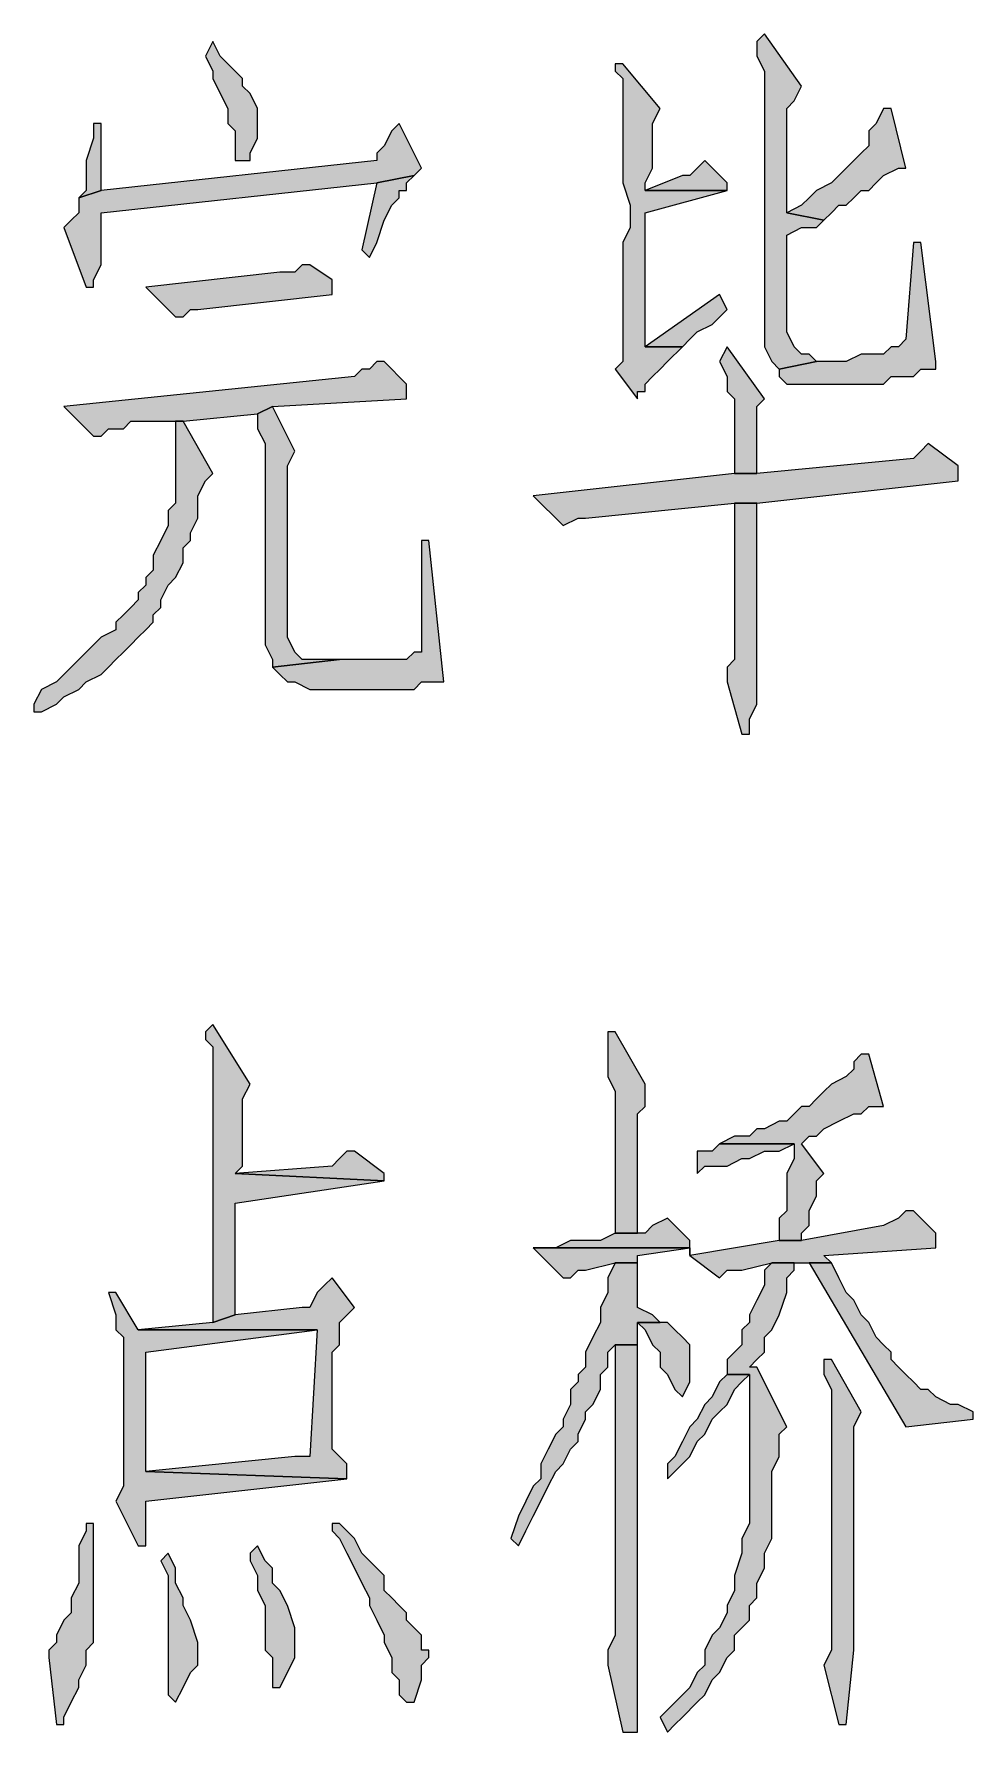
# Model space of a CAD drawing. Header units: millimetres. Extents: x 24 to 410, y 10 to 282.
# Drawn here: x 279.23 to 284.56, y 38.69 to 48.34 of the extents above; entities that cross this region are included whole.
import ezdxf

# ---------------------------------------------------------------- set-up
doc = ezdxf.new("R2010")
doc.units = ezdxf.units.MM

msp = doc.modelspace()

# ---------------------------------------------------------------- hatches: boundary and pattern name
h = msp.add_hatch(color=7)
h.dxf.hatch_style = 2
h.paths.add_polyline_path([(280.246667, 48.302333), (280.204333, 48.217667), (280.246667, 48.133), (280.246667, 48.090667), (280.289, 48.006), (280.331333, 47.921333), (280.331333, 47.836667), (280.373667, 47.794333), (280.373667, 47.625), (280.458333, 47.625), (280.458333, 47.667333), (280.500667, 47.752), (280.500667, 47.921333), (280.458333, 48.006), (280.416, 48.048333), (280.416, 48.090667), (280.373667, 48.133), (280.289, 48.217667)])
h = msp.add_hatch(color=7)
h.dxf.hatch_style = 2
h.paths.add_polyline_path([(283.379333, 48.344667), (283.337, 48.302333), (283.337, 48.217667), (283.379333, 48.133), (283.379333, 46.566667), (283.421667, 46.482), (283.464, 46.439667), (283.675667, 46.482), (283.633333, 46.524333), (283.591, 46.524333), (283.548667, 46.566667), (283.506333, 46.651333), (283.506333, 47.201667), (283.591, 47.244), (283.675667, 47.244), (283.718, 47.286333), (283.506333, 47.328667), (283.506333, 47.921333), (283.548667, 47.963667), (283.591, 48.048333)])
h = msp.add_hatch(color=7)
h.dxf.hatch_style = 2
h.paths.add_polyline_path([(282.575, 48.175333), (282.532667, 48.175333), (282.532667, 48.133), (282.575, 48.090667), (282.575, 47.498), (282.617333, 47.371), (282.617333, 47.244), (282.575, 47.159333), (282.575, 46.482), (282.532667, 46.439667), (282.659667, 46.270333), (282.659667, 46.312667), (282.702, 46.312667), (282.702, 46.355), (282.744333, 46.397333), (282.786667, 46.439667), (282.829, 46.482), (282.913667, 46.566667), (282.702, 46.566667), (282.702, 46.609), (282.702, 47.328667), (283.167667, 47.455667), (282.702, 47.455667), (282.702, 47.498), (282.744333, 47.582667), (282.744333, 47.836667), (282.786667, 47.921333)])
h = msp.add_hatch(color=7)
h.dxf.hatch_style = 2
h.paths.add_polyline_path([(284.099, 47.921333), (284.056667, 47.921333), (284.014333, 47.836667), (283.972, 47.794333), (283.972, 47.709667), (283.929667, 47.667333), (283.845, 47.582667), (283.802667, 47.540333), (283.760333, 47.498), (283.675667, 47.455667), (283.633333, 47.413333), (283.591, 47.371), (283.506333, 47.328667), (283.718, 47.286333), (283.760333, 47.328667), (283.802667, 47.371), (283.845, 47.371), (283.887333, 47.413333), (283.929667, 47.455667), (283.972, 47.455667), (284.014333, 47.498), (284.056667, 47.540333), (284.141333, 47.582667), (284.183667, 47.582667)])
h = msp.add_hatch(color=7)
h.dxf.hatch_style = 2
h.paths.add_polyline_path([(281.305, 47.836667), (281.262667, 47.794333), (281.220333, 47.709667), (281.178, 47.667333), (281.178, 47.625), (279.611667, 47.455667), (279.484667, 47.413333), (279.484667, 47.328667), (279.442333, 47.286333), (279.4, 47.244), (279.527, 46.905333), (279.569333, 46.905333), (279.569333, 46.947667), (279.611667, 47.032333), (279.611667, 47.328667), (281.178, 47.498), (281.389667, 47.540333), (281.432, 47.582667)])
h = msp.add_hatch(color=7)
h.dxf.hatch_style = 2
h.paths.add_polyline_path([(279.611667, 47.836667), (279.569333, 47.836667), (279.569333, 47.752), (279.527, 47.625), (279.527, 47.455667), (279.484667, 47.413333), (279.611667, 47.455667)])
h = msp.add_hatch(color=7)
h.dxf.hatch_style = 2
h.paths.add_polyline_path([(283.040667, 47.625), (282.998333, 47.582667), (282.956, 47.540333), (282.913667, 47.540333), (282.702, 47.455667), (283.167667, 47.455667), (283.167667, 47.498)])
h = msp.add_hatch(color=7)
h.dxf.hatch_style = 2
h.paths.add_polyline_path([(281.389667, 47.540333), (281.178, 47.498), (281.093333, 47.117), (281.135667, 47.074667), (281.178, 47.159333), (281.220333, 47.286333), (281.262667, 47.371), (281.305, 47.413333), (281.305, 47.455667), (281.347333, 47.455667), (281.347333, 47.498)])
h = msp.add_hatch(color=7)
h.dxf.hatch_style = 2
h.paths.add_polyline_path([(284.268333, 47.159333), (284.226, 47.159333), (284.183667, 46.609), (284.141333, 46.566667), (284.099, 46.566667), (284.056667, 46.524333), (283.929667, 46.524333), (283.845, 46.482), (283.675667, 46.482), (283.464, 46.439667), (283.464, 46.397333), (283.506333, 46.355), (284.056667, 46.355), (284.099, 46.397333), (284.226, 46.397333), (284.268333, 46.439667), (284.353, 46.439667), (284.353, 46.482)])
h = msp.add_hatch(color=7)
h.dxf.hatch_style = 2
h.paths.add_polyline_path([(280.797, 47.032333), (280.754667, 47.032333), (280.712333, 46.99), (280.627667, 46.99), (279.865667, 46.905333), (280.035, 46.736), (280.077333, 46.736), (280.119667, 46.778333), (280.162, 46.778333), (280.924, 46.863), (280.924, 46.947667)])
h = msp.add_hatch(color=7)
h.dxf.hatch_style = 2
h.paths.add_polyline_path([(283.125333, 46.863), (282.702, 46.566667), (282.913667, 46.566667), (282.956, 46.609), (282.998333, 46.651333), (283.083, 46.693667), (283.167667, 46.778333)])
h = msp.add_hatch(color=7)
h.dxf.hatch_style = 2
h.paths.add_polyline_path([(283.167667, 46.566667), (283.125333, 46.482), (283.167667, 46.397333), (283.167667, 46.312667), (283.21, 46.270333), (283.21, 45.847), (283.337, 45.847), (283.337, 46.228), (283.379333, 46.270333)])
h = msp.add_hatch(color=7)
h.dxf.hatch_style = 2
h.paths.add_polyline_path([(281.220333, 46.482), (281.178, 46.482), (281.135667, 46.439667), (281.093333, 46.439667), (281.051, 46.397333), (279.4, 46.228), (279.569333, 46.058667), (279.611667, 46.058667), (279.654, 46.101), (279.738667, 46.101), (279.781, 46.143333), (280.077333, 46.143333), (280.500667, 46.185667), (280.585333, 46.228), (281.347333, 46.270333), (281.347333, 46.355)])
h = msp.add_hatch(color=7)
h.dxf.hatch_style = 2
h.paths.add_polyline_path([(280.077333, 46.143333), (280.035, 46.143333), (280.035, 46.058667), (280.035, 45.677667), (279.992667, 45.635333), (279.992667, 45.550667), (279.950333, 45.466), (279.908, 45.381333), (279.908, 45.296667), (279.865667, 45.254333), (279.865667, 45.212), (279.823333, 45.169667), (279.823333, 45.127333), (279.781, 45.085), (279.738667, 45.042667), (279.696333, 45.000333), (279.696333, 44.958), (279.611667, 44.915667), (279.569333, 44.873333), (279.527, 44.831), (279.484667, 44.788667), (279.4, 44.704), (279.357667, 44.661667), (279.273, 44.619333), (279.230667, 44.534667), (279.230667, 44.492333), (279.273, 44.492333), (279.357667, 44.534667), (279.4, 44.577), (279.484667, 44.619333), (279.527, 44.661667), (279.611667, 44.704), (279.654, 44.746333), (279.696333, 44.788667), (279.738667, 44.831), (279.781, 44.873333), (279.823333, 44.915667), (279.865667, 44.958), (279.908, 45.000333), (279.908, 45.042667), (279.950333, 45.085), (279.950333, 45.127333), (279.992667, 45.212), (280.035, 45.254333), (280.077333, 45.339), (280.077333, 45.423667), (280.119667, 45.466), (280.119667, 45.508333), (280.162, 45.593), (280.162, 45.72), (280.204333, 45.804667), (280.246667, 45.847)])
h = msp.add_hatch(color=7)
h.dxf.hatch_style = 2
h.paths.add_polyline_path([(280.585333, 46.228), (280.500667, 46.185667), (280.500667, 46.101), (280.543, 46.016333), (280.543, 44.873333), (280.585333, 44.788667), (280.585333, 44.746333), (280.966333, 44.788667), (280.754667, 44.788667), (280.712333, 44.831), (280.67, 44.915667), (280.67, 45.635333), (280.67, 45.677667), (280.67, 45.889333), (280.712333, 45.974)])
h = msp.add_hatch(color=7)
h.dxf.hatch_style = 2
h.paths.add_polyline_path([(284.310667, 46.016333), (284.268333, 45.974), (284.226, 45.931667), (283.337, 45.847), (283.21, 45.847), (282.067, 45.72), (282.236333, 45.550667), (282.321, 45.593), (282.363333, 45.593), (283.21, 45.677667), (283.337, 45.677667), (284.48, 45.804667), (284.48, 45.889333)])
h = msp.add_hatch(color=7)
h.dxf.hatch_style = 2
h.paths.add_polyline_path([(283.337, 45.677667), (283.21, 45.677667), (283.21, 45.635333), (283.21, 44.788667), (283.167667, 44.746333), (283.167667, 44.661667), (283.252333, 44.365333), (283.294667, 44.365333), (283.294667, 44.45), (283.337, 44.534667), (283.337, 44.873333), (283.337, 44.958)])
h = msp.add_hatch(color=7)
h.dxf.hatch_style = 2
h.paths.add_polyline_path([(281.474333, 45.466), (281.432, 45.466), (281.432, 44.831), (281.389667, 44.831), (281.347333, 44.788667), (280.966333, 44.788667), (280.585333, 44.746333), (280.627667, 44.704), (280.67, 44.661667), (280.712333, 44.661667), (280.797, 44.619333), (281.305, 44.619333), (281.389667, 44.619333), (281.432, 44.661667), (281.559, 44.661667)])
h = msp.add_hatch(color=7)
h.dxf.hatch_style = 2
h.paths.add_polyline_path([(280.246667, 42.714333), (280.204333, 42.672), (280.204333, 42.629667), (280.246667, 42.587333), (280.246667, 41.021), (280.373667, 41.063333), (280.373667, 41.698333), (281.220333, 41.825333), (280.373667, 41.867667), (280.416, 41.91), (280.416, 42.206333), (280.416, 42.291), (280.458333, 42.375667)])
h = msp.add_hatch(color=7)
h.dxf.hatch_style = 2
h.paths.add_polyline_path([(282.532667, 42.672), (282.490333, 42.672), (282.490333, 42.629667), (282.490333, 42.418), (282.532667, 42.333333), (282.532667, 41.529), (282.659667, 41.529), (282.659667, 41.783), (282.659667, 41.825333), (282.659667, 42.206333), (282.702, 42.248667), (282.702, 42.375667)])
h = msp.add_hatch(color=7)
h.dxf.hatch_style = 2
h.paths.add_polyline_path([(283.972, 42.545), (283.929667, 42.545), (283.887333, 42.502667), (283.887333, 42.460333), (283.845, 42.418), (283.760333, 42.375667), (283.718, 42.333333), (283.675667, 42.291), (283.633333, 42.248667), (283.591, 42.248667), (283.548667, 42.206333), (283.506333, 42.164), (283.464, 42.164), (283.379333, 42.121667), (283.337, 42.121667), (283.294667, 42.079333), (283.21, 42.079333), (283.125333, 42.037), (283.548667, 42.037), (283.548667, 41.952333), (283.506333, 41.867667), (283.506333, 41.656), (283.464, 41.613667), (283.464, 41.486667), (283.591, 41.486667), (283.591, 41.529), (283.633333, 41.571333), (283.633333, 41.656), (283.675667, 41.740667), (283.675667, 41.825333), (283.718, 41.867667), (283.591, 42.037), (283.633333, 42.079333), (283.675667, 42.079333), (283.718, 42.121667), (283.802667, 42.164), (283.887333, 42.206333), (283.929667, 42.206333), (283.972, 42.248667), (284.056667, 42.248667)])
h = msp.add_hatch(color=7)
h.dxf.hatch_style = 2
h.paths.add_polyline_path([(281.051, 41.994667), (281.008667, 41.994667), (280.966333, 41.952333), (280.924, 41.91), (280.373667, 41.867667), (281.220333, 41.825333), (281.220333, 41.867667)])
h = msp.add_hatch(color=7)
h.dxf.hatch_style = 2
h.paths.add_polyline_path([(283.125333, 42.037), (283.083, 41.994667), (282.998333, 41.994667), (282.998333, 41.867667), (283.040667, 41.91), (283.167667, 41.91), (283.252333, 41.952333), (283.294667, 41.952333), (283.379333, 41.994667), (283.464, 41.994667), (283.548667, 42.037)])
h = msp.add_hatch(color=7)
h.dxf.hatch_style = 2
h.paths.add_polyline_path([(282.829, 41.613667), (282.744333, 41.571333), (282.702, 41.529), (282.532667, 41.529), (282.448, 41.486667), (282.278667, 41.486667), (282.194, 41.444333), (282.067, 41.444333), (282.956, 41.444333), (282.956, 41.402), (282.956, 41.486667)])
h = msp.add_hatch(color=7)
h.dxf.hatch_style = 2
h.paths.add_polyline_path([(284.226, 41.656), (284.183667, 41.656), (284.141333, 41.613667), (284.056667, 41.571333), (283.591, 41.486667), (283.464, 41.486667), (282.956, 41.402), (283.125333, 41.275), (283.167667, 41.317333), (283.252333, 41.317333), (283.421667, 41.359667), (283.760333, 41.359667), (283.718, 41.402), (284.353, 41.444333), (284.353, 41.529)])
h = msp.add_hatch(color=7)
h.dxf.hatch_style = 2
h.paths.add_polyline_path([(282.067, 41.444333), (282.236333, 41.275), (282.278667, 41.275), (282.321, 41.317333), (282.363333, 41.317333), (282.532667, 41.359667), (282.659667, 41.359667), (282.659667, 41.402), (282.956, 41.444333)])
h = msp.add_hatch(color=7)
h.dxf.hatch_style = 2
h.paths.add_polyline_path([(282.659667, 41.359667), (282.532667, 41.359667), (282.490333, 41.275), (282.490333, 41.190333), (282.448, 41.105667), (282.448, 41.021), (282.405667, 40.936333), (282.363333, 40.851667), (282.363333, 40.767), (282.321, 40.724667), (282.321, 40.682333), (282.278667, 40.64), (282.278667, 40.555333), (282.236333, 40.470667), (282.236333, 40.428333), (282.194, 40.386), (282.151667, 40.301333), (282.109333, 40.216667), (282.109333, 40.132), (282.067, 40.089667), (282.024667, 40.005), (281.982333, 39.920333), (281.94, 39.793333), (281.982333, 39.751), (282.024667, 39.835667), (282.067, 39.920333), (282.109333, 40.005), (282.151667, 40.089667), (282.194, 40.174333), (282.236333, 40.216667), (282.278667, 40.301333), (282.321, 40.343667), (282.321, 40.386), (282.363333, 40.470667), (282.363333, 40.513), (282.405667, 40.555333), (282.448, 40.64), (282.448, 40.724667), (282.490333, 40.767), (282.490333, 40.851667), (282.532667, 40.894), (282.659667, 40.894), (282.659667, 41.021), (282.786667, 41.021), (282.744333, 41.063333), (282.659667, 41.105667)])
h = msp.add_hatch(color=7)
h.dxf.hatch_style = 2
h.paths.add_polyline_path([(283.548667, 41.359667), (283.421667, 41.359667), (283.379333, 41.317333), (283.379333, 41.232667), (283.337, 41.148), (283.294667, 41.063333), (283.294667, 41.021), (283.252333, 40.978667), (283.252333, 40.894), (283.21, 40.851667), (283.167667, 40.809333), (283.167667, 40.724667), (283.294667, 40.724667), (283.294667, 39.878), (283.252333, 39.793333), (283.252333, 39.708667), (283.21, 39.581667), (283.21, 39.497), (283.167667, 39.412333), (283.167667, 39.37), (283.125333, 39.285333), (283.083, 39.243), (283.040667, 39.158333), (283.040667, 39.073667), (282.998333, 39.031333), (282.956, 38.946667), (282.913667, 38.904333), (282.829, 38.819667), (282.786667, 38.777333), (282.829, 38.692667), (282.871333, 38.735), (282.913667, 38.777333), (282.998333, 38.862), (283.040667, 38.904333), (283.083, 38.989), (283.125333, 39.031333), (283.167667, 39.116), (283.21, 39.158333), (283.21, 39.243), (283.252333, 39.285333), (283.294667, 39.327667), (283.294667, 39.412333), (283.337, 39.454667), (283.337, 39.539333), (283.379333, 39.624), (283.379333, 39.708667), (283.421667, 39.793333), (283.421667, 40.174333), (283.464, 40.259), (283.464, 40.386), (283.506333, 40.428333), (283.337, 40.767), (283.294667, 40.767), (283.337, 40.809333), (283.379333, 40.851667), (283.379333, 40.936333), (283.421667, 40.978667), (283.464, 41.063333), (283.506333, 41.190333), (283.506333, 41.275), (283.548667, 41.317333)])
h = msp.add_hatch(color=7)
h.dxf.hatch_style = 2
h.paths.add_polyline_path([(283.760333, 41.359667), (283.633333, 41.359667), (284.183667, 40.428333), (284.564667, 40.470667), (284.564667, 40.513), (284.48, 40.555333), (284.437667, 40.555333), (284.353, 40.597667), (284.310667, 40.64), (284.268333, 40.64), (284.226, 40.682333), (284.183667, 40.724667), (284.141333, 40.767), (284.099, 40.809333), (284.099, 40.851667), (284.056667, 40.894), (284.014333, 40.936333), (283.972, 41.021), (283.929667, 41.063333), (283.887333, 41.148), (283.845, 41.190333), (283.802667, 41.275)])
h = msp.add_hatch(color=7)
h.dxf.hatch_style = 2
h.paths.add_polyline_path([(280.924, 41.275), (280.881667, 41.232667), (280.839333, 41.190333), (280.797, 41.105667), (280.754667, 41.105667), (280.373667, 41.063333), (280.246667, 41.021), (279.823333, 40.978667), (280.839333, 40.978667), (280.797, 40.259), (280.712333, 40.259), (279.865667, 40.174333), (281.008667, 40.132), (281.008667, 40.216667), (280.924, 40.301333), (280.924, 40.851667), (280.966333, 40.894), (280.966333, 40.978667), (280.966333, 41.021), (281.051, 41.105667)])
h = msp.add_hatch(color=7)
h.dxf.hatch_style = 2
h.paths.add_polyline_path([(279.696333, 41.190333), (279.654, 41.190333), (279.696333, 41.063333), (279.696333, 40.978667), (279.738667, 40.936333), (279.738667, 40.089667), (279.696333, 40.005), (279.823333, 39.751), (279.865667, 39.751), (279.865667, 39.793333), (279.865667, 40.005), (281.008667, 40.132), (279.865667, 40.174333), (279.865667, 40.851667), (280.839333, 40.978667), (279.823333, 40.978667)])
h = msp.add_hatch(color=7)
h.dxf.hatch_style = 2
h.paths.add_polyline_path([(282.786667, 41.021), (282.659667, 41.021), (282.702, 40.978667), (282.744333, 40.894), (282.786667, 40.851667), (282.786667, 40.767), (282.829, 40.724667), (282.871333, 40.64), (282.913667, 40.597667), (282.956, 40.682333), (282.956, 40.894), (282.913667, 40.936333), (282.871333, 40.978667), (282.829, 41.021)])
h = msp.add_hatch(color=7)
h.dxf.hatch_style = 2
h.paths.add_polyline_path([(282.659667, 40.894), (282.532667, 40.894), (282.532667, 40.767), (282.532667, 39.243), (282.490333, 39.158333), (282.490333, 39.073667), (282.575, 38.692667), (282.659667, 38.692667)])
h = msp.add_hatch(color=7)
h.dxf.hatch_style = 2
h.paths.add_polyline_path([(283.760333, 40.809333), (283.718, 40.809333), (283.718, 40.724667), (283.760333, 40.64), (283.760333, 39.158333), (283.718, 39.073667), (283.802667, 38.735), (283.845, 38.735), (283.887333, 39.158333), (283.887333, 40.428333), (283.929667, 40.513)])
h = msp.add_hatch(color=7)
h.dxf.hatch_style = 2
h.paths.add_polyline_path([(283.167667, 40.724667), (283.125333, 40.682333), (283.083, 40.597667), (283.040667, 40.555333), (282.998333, 40.470667), (282.956, 40.428333), (282.913667, 40.343667), (282.871333, 40.259), (282.829, 40.216667), (282.829, 40.132), (282.871333, 40.174333), (282.913667, 40.216667), (282.956, 40.259), (282.998333, 40.343667), (283.040667, 40.386), (283.083, 40.470667), (283.125333, 40.513), (283.167667, 40.555333), (283.21, 40.64), (283.252333, 40.682333), (283.294667, 40.724667)])
h = msp.add_hatch(color=7)
h.dxf.hatch_style = 2
h.paths.add_polyline_path([(279.569333, 39.878), (279.527, 39.878), (279.527, 39.835667), (279.484667, 39.751), (279.484667, 39.539333), (279.442333, 39.454667), (279.442333, 39.37), (279.4, 39.327667), (279.357667, 39.243), (279.357667, 39.200667), (279.315333, 39.158333), (279.315333, 39.116), (279.357667, 38.735), (279.4, 38.735), (279.4, 38.777333), (279.442333, 38.862), (279.484667, 38.946667), (279.484667, 38.989), (279.527, 39.073667), (279.527, 39.158333), (279.569333, 39.200667), (279.569333, 39.454667), (279.569333, 39.539333)])
h = msp.add_hatch(color=7)
h.dxf.hatch_style = 2
h.paths.add_polyline_path([(280.966333, 39.878), (280.924, 39.878), (280.924, 39.835667), (280.966333, 39.793333), (281.008667, 39.708667), (281.051, 39.624), (281.093333, 39.539333), (281.135667, 39.454667), (281.135667, 39.412333), (281.178, 39.327667), (281.220333, 39.243), (281.220333, 39.200667), (281.262667, 39.116), (281.262667, 39.031333), (281.305, 38.989), (281.305, 38.904333), (281.347333, 38.862), (281.389667, 38.862), (281.432, 38.989), (281.432, 39.073667), (281.474333, 39.116), (281.474333, 39.158333), (281.432, 39.158333), (281.432, 39.243), (281.347333, 39.327667), (281.347333, 39.37), (281.305, 39.412333), (281.262667, 39.454667), (281.220333, 39.497), (281.220333, 39.581667), (281.135667, 39.666333), (281.093333, 39.708667), (281.051, 39.793333)])
h = msp.add_hatch(color=7)
h.dxf.hatch_style = 2
h.paths.add_polyline_path([(279.992667, 39.708667), (279.950333, 39.666333), (279.992667, 39.581667), (279.992667, 38.904333), (280.035, 38.862), (280.077333, 38.946667), (280.119667, 39.031333), (280.162, 39.073667), (280.162, 39.200667), (280.119667, 39.327667), (280.077333, 39.412333), (280.077333, 39.454667), (280.035, 39.539333), (280.035, 39.624)])
h = msp.add_hatch(color=7)
h.dxf.hatch_style = 2
h.paths.add_polyline_path([(280.500667, 39.751), (280.458333, 39.708667), (280.458333, 39.666333), (280.500667, 39.581667), (280.500667, 39.497), (280.543, 39.412333), (280.543, 39.158333), (280.585333, 39.116), (280.585333, 38.946667), (280.627667, 38.946667), (280.67, 39.031333), (280.712333, 39.116), (280.712333, 39.285333), (280.67, 39.412333), (280.627667, 39.497), (280.585333, 39.539333), (280.585333, 39.624), (280.543, 39.666333)])

# ---------------------------------------------------------------- linework, layer by layer
at = {"color": 7, "lineweight": 0}
for points in [[(280.246667, 48.302333), (280.204333, 48.217667), (280.246667, 48.133), (280.246667, 48.090667), (280.289, 48.006), (280.331333, 47.921333), (280.331333, 47.836667), (280.373667, 47.794333), (280.373667, 47.625), (280.458333, 47.625), (280.458333, 47.667333), (280.500667, 47.752), (280.500667, 47.921333), (280.458333, 48.006), (280.416, 48.048333), (280.416, 48.090667), (280.373667, 48.133), (280.289, 48.217667)], [(283.379333, 48.344667), (283.337, 48.302333), (283.337, 48.217667), (283.379333, 48.133), (283.379333, 46.566667), (283.421667, 46.482), (283.464, 46.439667), (283.675667, 46.482), (283.633333, 46.524333), (283.591, 46.524333), (283.548667, 46.566667), (283.506333, 46.651333), (283.506333, 47.201667), (283.591, 47.244), (283.675667, 47.244), (283.718, 47.286333), (283.506333, 47.328667), (283.506333, 47.921333), (283.548667, 47.963667), (283.591, 48.048333)], [(282.575, 48.175333), (282.532667, 48.175333), (282.532667, 48.133), (282.575, 48.090667), (282.575, 47.498), (282.617333, 47.371), (282.617333, 47.244), (282.575, 47.159333), (282.575, 46.482), (282.532667, 46.439667), (282.659667, 46.270333), (282.659667, 46.312667), (282.702, 46.312667), (282.702, 46.355), (282.744333, 46.397333), (282.786667, 46.439667), (282.829, 46.482), (282.913667, 46.566667), (282.702, 46.566667), (282.702, 46.609), (282.702, 47.328667), (283.167667, 47.455667), (282.702, 47.455667), (282.702, 47.498), (282.744333, 47.582667), (282.744333, 47.836667), (282.786667, 47.921333)], [(284.099, 47.921333), (284.056667, 47.921333), (284.014333, 47.836667), (283.972, 47.794333), (283.972, 47.709667), (283.929667, 47.667333), (283.845, 47.582667), (283.802667, 47.540333), (283.760333, 47.498), (283.675667, 47.455667), (283.633333, 47.413333), (283.591, 47.371), (283.506333, 47.328667), (283.718, 47.286333), (283.760333, 47.328667), (283.802667, 47.371), (283.845, 47.371), (283.887333, 47.413333), (283.929667, 47.455667), (283.972, 47.455667), (284.014333, 47.498), (284.056667, 47.540333), (284.141333, 47.582667), (284.183667, 47.582667)], [(281.305, 47.836667), (281.262667, 47.794333), (281.220333, 47.709667), (281.178, 47.667333), (281.178, 47.625), (279.611667, 47.455667), (279.484667, 47.413333), (279.484667, 47.328667), (279.442333, 47.286333), (279.4, 47.244), (279.527, 46.905333), (279.569333, 46.905333), (279.569333, 46.947667), (279.611667, 47.032333), (279.611667, 47.328667), (281.178, 47.498), (281.389667, 47.540333), (281.432, 47.582667)], [(279.611667, 47.836667), (279.569333, 47.836667), (279.569333, 47.752), (279.527, 47.625), (279.527, 47.455667), (279.484667, 47.413333), (279.611667, 47.455667)], [(283.040667, 47.625), (282.998333, 47.582667), (282.956, 47.540333), (282.913667, 47.540333), (282.702, 47.455667), (283.167667, 47.455667), (283.167667, 47.498)], [(281.389667, 47.540333), (281.178, 47.498), (281.093333, 47.117), (281.135667, 47.074667), (281.178, 47.159333), (281.220333, 47.286333), (281.262667, 47.371), (281.305, 47.413333), (281.305, 47.455667), (281.347333, 47.455667), (281.347333, 47.498)], [(284.268333, 47.159333), (284.226, 47.159333), (284.183667, 46.609), (284.141333, 46.566667), (284.099, 46.566667), (284.056667, 46.524333), (283.929667, 46.524333), (283.845, 46.482), (283.675667, 46.482), (283.464, 46.439667), (283.464, 46.397333), (283.506333, 46.355), (284.056667, 46.355), (284.099, 46.397333), (284.226, 46.397333), (284.268333, 46.439667), (284.353, 46.439667), (284.353, 46.482)], [(280.797, 47.032333), (280.754667, 47.032333), (280.712333, 46.99), (280.627667, 46.99), (279.865667, 46.905333), (280.035, 46.736), (280.077333, 46.736), (280.119667, 46.778333), (280.162, 46.778333), (280.924, 46.863), (280.924, 46.947667)], [(283.125333, 46.863), (282.702, 46.566667), (282.913667, 46.566667), (282.956, 46.609), (282.998333, 46.651333), (283.083, 46.693667), (283.167667, 46.778333)], [(283.167667, 46.566667), (283.125333, 46.482), (283.167667, 46.397333), (283.167667, 46.312667), (283.21, 46.270333), (283.21, 45.847), (283.337, 45.847), (283.337, 46.228), (283.379333, 46.270333)], [(281.220333, 46.482), (281.178, 46.482), (281.135667, 46.439667), (281.093333, 46.439667), (281.051, 46.397333), (279.4, 46.228), (279.569333, 46.058667), (279.611667, 46.058667), (279.654, 46.101), (279.738667, 46.101), (279.781, 46.143333), (280.077333, 46.143333), (280.500667, 46.185667), (280.585333, 46.228), (281.347333, 46.270333), (281.347333, 46.355)], [(280.077333, 46.143333), (280.035, 46.143333), (280.035, 46.058667), (280.035, 45.677667), (279.992667, 45.635333), (279.992667, 45.550667), (279.950333, 45.466), (279.908, 45.381333), (279.908, 45.296667), (279.865667, 45.254333), (279.865667, 45.212), (279.823333, 45.169667), (279.823333, 45.127333), (279.781, 45.085), (279.738667, 45.042667), (279.696333, 45.000333), (279.696333, 44.958), (279.611667, 44.915667), (279.569333, 44.873333), (279.527, 44.831), (279.484667, 44.788667), (279.4, 44.704), (279.357667, 44.661667), (279.273, 44.619333), (279.230667, 44.534667), (279.230667, 44.492333), (279.273, 44.492333), (279.357667, 44.534667), (279.4, 44.577), (279.484667, 44.619333), (279.527, 44.661667), (279.611667, 44.704), (279.654, 44.746333), (279.696333, 44.788667), (279.738667, 44.831), (279.781, 44.873333), (279.823333, 44.915667), (279.865667, 44.958), (279.908, 45.000333), (279.908, 45.042667), (279.950333, 45.085), (279.950333, 45.127333), (279.992667, 45.212), (280.035, 45.254333), (280.077333, 45.339), (280.077333, 45.423667), (280.119667, 45.466), (280.119667, 45.508333), (280.162, 45.593), (280.162, 45.72), (280.204333, 45.804667), (280.246667, 45.847)], [(280.585333, 46.228), (280.500667, 46.185667), (280.500667, 46.101), (280.543, 46.016333), (280.543, 44.873333), (280.585333, 44.788667), (280.585333, 44.746333), (280.966333, 44.788667), (280.754667, 44.788667), (280.712333, 44.831), (280.67, 44.915667), (280.67, 45.635333), (280.67, 45.677667), (280.67, 45.889333), (280.712333, 45.974)], [(284.310667, 46.016333), (284.268333, 45.974), (284.226, 45.931667), (283.337, 45.847), (283.21, 45.847), (282.067, 45.72), (282.236333, 45.550667), (282.321, 45.593), (282.363333, 45.593), (283.21, 45.677667), (283.337, 45.677667), (284.48, 45.804667), (284.48, 45.889333)], [(283.337, 45.677667), (283.21, 45.677667), (283.21, 45.635333), (283.21, 44.788667), (283.167667, 44.746333), (283.167667, 44.661667), (283.252333, 44.365333), (283.294667, 44.365333), (283.294667, 44.45), (283.337, 44.534667), (283.337, 44.873333), (283.337, 44.958)], [(281.474333, 45.466), (281.432, 45.466), (281.432, 44.831), (281.389667, 44.831), (281.347333, 44.788667), (280.966333, 44.788667), (280.585333, 44.746333), (280.627667, 44.704), (280.67, 44.661667), (280.712333, 44.661667), (280.797, 44.619333), (281.305, 44.619333), (281.389667, 44.619333), (281.432, 44.661667), (281.559, 44.661667)], [(280.246667, 42.714333), (280.204333, 42.672), (280.204333, 42.629667), (280.246667, 42.587333), (280.246667, 41.021), (280.373667, 41.063333), (280.373667, 41.698333), (281.220333, 41.825333), (280.373667, 41.867667), (280.416, 41.91), (280.416, 42.206333), (280.416, 42.291), (280.458333, 42.375667)], [(282.532667, 42.672), (282.490333, 42.672), (282.490333, 42.629667), (282.490333, 42.418), (282.532667, 42.333333), (282.532667, 41.529), (282.659667, 41.529), (282.659667, 41.783), (282.659667, 41.825333), (282.659667, 42.206333), (282.702, 42.248667), (282.702, 42.375667)], [(283.972, 42.545), (283.929667, 42.545), (283.887333, 42.502667), (283.887333, 42.460333), (283.845, 42.418), (283.760333, 42.375667), (283.718, 42.333333), (283.675667, 42.291), (283.633333, 42.248667), (283.591, 42.248667), (283.548667, 42.206333), (283.506333, 42.164), (283.464, 42.164), (283.379333, 42.121667), (283.337, 42.121667), (283.294667, 42.079333), (283.21, 42.079333), (283.125333, 42.037), (283.548667, 42.037), (283.548667, 41.952333), (283.506333, 41.867667), (283.506333, 41.656), (283.464, 41.613667), (283.464, 41.486667), (283.591, 41.486667), (283.591, 41.529), (283.633333, 41.571333), (283.633333, 41.656), (283.675667, 41.740667), (283.675667, 41.825333), (283.718, 41.867667), (283.591, 42.037), (283.633333, 42.079333), (283.675667, 42.079333), (283.718, 42.121667), (283.802667, 42.164), (283.887333, 42.206333), (283.929667, 42.206333), (283.972, 42.248667), (284.056667, 42.248667)], [(281.051, 41.994667), (281.008667, 41.994667), (280.966333, 41.952333), (280.924, 41.91), (280.373667, 41.867667), (281.220333, 41.825333), (281.220333, 41.867667)], [(283.125333, 42.037), (283.083, 41.994667), (282.998333, 41.994667), (282.998333, 41.867667), (283.040667, 41.91), (283.167667, 41.91), (283.252333, 41.952333), (283.294667, 41.952333), (283.379333, 41.994667), (283.464, 41.994667), (283.548667, 42.037)], [(282.829, 41.613667), (282.744333, 41.571333), (282.702, 41.529), (282.532667, 41.529), (282.448, 41.486667), (282.278667, 41.486667), (282.194, 41.444333), (282.067, 41.444333), (282.956, 41.444333), (282.956, 41.402), (282.956, 41.486667)], [(284.226, 41.656), (284.183667, 41.656), (284.141333, 41.613667), (284.056667, 41.571333), (283.591, 41.486667), (283.464, 41.486667), (282.956, 41.402), (283.125333, 41.275), (283.167667, 41.317333), (283.252333, 41.317333), (283.421667, 41.359667), (283.760333, 41.359667), (283.718, 41.402), (284.353, 41.444333), (284.353, 41.529)], [(282.067, 41.444333), (282.236333, 41.275), (282.278667, 41.275), (282.321, 41.317333), (282.363333, 41.317333), (282.532667, 41.359667), (282.659667, 41.359667), (282.659667, 41.402), (282.956, 41.444333)], [(282.659667, 41.359667), (282.532667, 41.359667), (282.490333, 41.275), (282.490333, 41.190333), (282.448, 41.105667), (282.448, 41.021), (282.405667, 40.936333), (282.363333, 40.851667), (282.363333, 40.767), (282.321, 40.724667), (282.321, 40.682333), (282.278667, 40.64), (282.278667, 40.555333), (282.236333, 40.470667), (282.236333, 40.428333), (282.194, 40.386), (282.151667, 40.301333), (282.109333, 40.216667), (282.109333, 40.132), (282.067, 40.089667), (282.024667, 40.005), (281.982333, 39.920333), (281.94, 39.793333), (281.982333, 39.751), (282.024667, 39.835667), (282.067, 39.920333), (282.109333, 40.005), (282.151667, 40.089667), (282.194, 40.174333), (282.236333, 40.216667), (282.278667, 40.301333), (282.321, 40.343667), (282.321, 40.386), (282.363333, 40.470667), (282.363333, 40.513), (282.405667, 40.555333), (282.448, 40.64), (282.448, 40.724667), (282.490333, 40.767), (282.490333, 40.851667), (282.532667, 40.894), (282.659667, 40.894), (282.659667, 41.021), (282.786667, 41.021), (282.744333, 41.063333), (282.659667, 41.105667)], [(283.548667, 41.359667), (283.421667, 41.359667), (283.379333, 41.317333), (283.379333, 41.232667), (283.337, 41.148), (283.294667, 41.063333), (283.294667, 41.021), (283.252333, 40.978667), (283.252333, 40.894), (283.21, 40.851667), (283.167667, 40.809333), (283.167667, 40.724667), (283.294667, 40.724667), (283.294667, 39.878), (283.252333, 39.793333), (283.252333, 39.708667), (283.21, 39.581667), (283.21, 39.497), (283.167667, 39.412333), (283.167667, 39.37), (283.125333, 39.285333), (283.083, 39.243), (283.040667, 39.158333), (283.040667, 39.073667), (282.998333, 39.031333), (282.956, 38.946667), (282.913667, 38.904333), (282.829, 38.819667), (282.786667, 38.777333), (282.829, 38.692667), (282.871333, 38.735), (282.913667, 38.777333), (282.998333, 38.862), (283.040667, 38.904333), (283.083, 38.989), (283.125333, 39.031333), (283.167667, 39.116), (283.21, 39.158333), (283.21, 39.243), (283.252333, 39.285333), (283.294667, 39.327667), (283.294667, 39.412333), (283.337, 39.454667), (283.337, 39.539333), (283.379333, 39.624), (283.379333, 39.708667), (283.421667, 39.793333), (283.421667, 40.174333), (283.464, 40.259), (283.464, 40.386), (283.506333, 40.428333), (283.337, 40.767), (283.294667, 40.767), (283.337, 40.809333), (283.379333, 40.851667), (283.379333, 40.936333), (283.421667, 40.978667), (283.464, 41.063333), (283.506333, 41.190333), (283.506333, 41.275), (283.548667, 41.317333)], [(283.760333, 41.359667), (283.633333, 41.359667), (284.183667, 40.428333), (284.564667, 40.470667), (284.564667, 40.513), (284.48, 40.555333), (284.437667, 40.555333), (284.353, 40.597667), (284.310667, 40.64), (284.268333, 40.64), (284.226, 40.682333), (284.183667, 40.724667), (284.141333, 40.767), (284.099, 40.809333), (284.099, 40.851667), (284.056667, 40.894), (284.014333, 40.936333), (283.972, 41.021), (283.929667, 41.063333), (283.887333, 41.148), (283.845, 41.190333), (283.802667, 41.275)], [(280.924, 41.275), (280.881667, 41.232667), (280.839333, 41.190333), (280.797, 41.105667), (280.754667, 41.105667), (280.373667, 41.063333), (280.246667, 41.021), (279.823333, 40.978667), (280.839333, 40.978667), (280.797, 40.259), (280.712333, 40.259), (279.865667, 40.174333), (281.008667, 40.132), (281.008667, 40.216667), (280.924, 40.301333), (280.924, 40.851667), (280.966333, 40.894), (280.966333, 40.978667), (280.966333, 41.021), (281.051, 41.105667)], [(279.696333, 41.190333), (279.654, 41.190333), (279.696333, 41.063333), (279.696333, 40.978667), (279.738667, 40.936333), (279.738667, 40.089667), (279.696333, 40.005), (279.823333, 39.751), (279.865667, 39.751), (279.865667, 39.793333), (279.865667, 40.005), (281.008667, 40.132), (279.865667, 40.174333), (279.865667, 40.851667), (280.839333, 40.978667), (279.823333, 40.978667)], [(282.786667, 41.021), (282.659667, 41.021), (282.702, 40.978667), (282.744333, 40.894), (282.786667, 40.851667), (282.786667, 40.767), (282.829, 40.724667), (282.871333, 40.64), (282.913667, 40.597667), (282.956, 40.682333), (282.956, 40.894), (282.913667, 40.936333), (282.871333, 40.978667), (282.829, 41.021)], [(282.659667, 40.894), (282.532667, 40.894), (282.532667, 40.767), (282.532667, 39.243), (282.490333, 39.158333), (282.490333, 39.073667), (282.575, 38.692667), (282.659667, 38.692667)], [(283.760333, 40.809333), (283.718, 40.809333), (283.718, 40.724667), (283.760333, 40.64), (283.760333, 39.158333), (283.718, 39.073667), (283.802667, 38.735), (283.845, 38.735), (283.887333, 39.158333), (283.887333, 40.428333), (283.929667, 40.513)], [(283.167667, 40.724667), (283.125333, 40.682333), (283.083, 40.597667), (283.040667, 40.555333), (282.998333, 40.470667), (282.956, 40.428333), (282.913667, 40.343667), (282.871333, 40.259), (282.829, 40.216667), (282.829, 40.132), (282.871333, 40.174333), (282.913667, 40.216667), (282.956, 40.259), (282.998333, 40.343667), (283.040667, 40.386), (283.083, 40.470667), (283.125333, 40.513), (283.167667, 40.555333), (283.21, 40.64), (283.252333, 40.682333), (283.294667, 40.724667)], [(279.569333, 39.878), (279.527, 39.878), (279.527, 39.835667), (279.484667, 39.751), (279.484667, 39.539333), (279.442333, 39.454667), (279.442333, 39.37), (279.4, 39.327667), (279.357667, 39.243), (279.357667, 39.200667), (279.315333, 39.158333), (279.315333, 39.116), (279.357667, 38.735), (279.4, 38.735), (279.4, 38.777333), (279.442333, 38.862), (279.484667, 38.946667), (279.484667, 38.989), (279.527, 39.073667), (279.527, 39.158333), (279.569333, 39.200667), (279.569333, 39.454667), (279.569333, 39.539333)], [(280.966333, 39.878), (280.924, 39.878), (280.924, 39.835667), (280.966333, 39.793333), (281.008667, 39.708667), (281.051, 39.624), (281.093333, 39.539333), (281.135667, 39.454667), (281.135667, 39.412333), (281.178, 39.327667), (281.220333, 39.243), (281.220333, 39.200667), (281.262667, 39.116), (281.262667, 39.031333), (281.305, 38.989), (281.305, 38.904333), (281.347333, 38.862), (281.389667, 38.862), (281.432, 38.989), (281.432, 39.073667), (281.474333, 39.116), (281.474333, 39.158333), (281.432, 39.158333), (281.432, 39.243), (281.347333, 39.327667), (281.347333, 39.37), (281.305, 39.412333), (281.262667, 39.454667), (281.220333, 39.497), (281.220333, 39.581667), (281.135667, 39.666333), (281.093333, 39.708667), (281.051, 39.793333)], [(279.992667, 39.708667), (279.950333, 39.666333), (279.992667, 39.581667), (279.992667, 38.904333), (280.035, 38.862), (280.077333, 38.946667), (280.119667, 39.031333), (280.162, 39.073667), (280.162, 39.200667), (280.119667, 39.327667), (280.077333, 39.412333), (280.077333, 39.454667), (280.035, 39.539333), (280.035, 39.624)], [(280.500667, 39.751), (280.458333, 39.708667), (280.458333, 39.666333), (280.500667, 39.581667), (280.500667, 39.497), (280.543, 39.412333), (280.543, 39.158333), (280.585333, 39.116), (280.585333, 38.946667), (280.627667, 38.946667), (280.67, 39.031333), (280.712333, 39.116), (280.712333, 39.285333), (280.67, 39.412333), (280.627667, 39.497), (280.585333, 39.539333), (280.585333, 39.624), (280.543, 39.666333)]]:
    msp.add_lwpolyline(points, close=True, dxfattribs=at)

doc.saveas('drawing.dxf')
